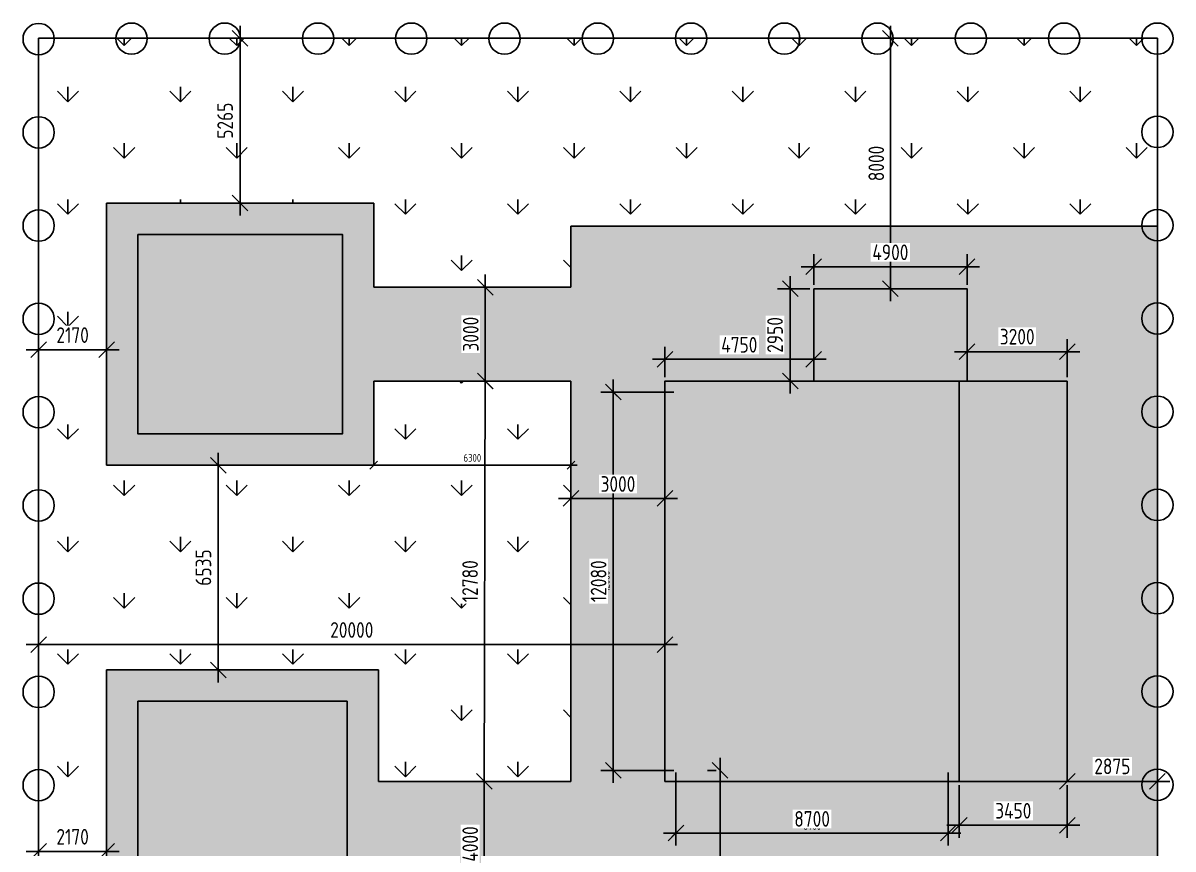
# Model space of a CAD drawing. Header units: millimetres. Extents: x 3384 to 79198, y 3671 to 43401.
# Drawn here: x 3384 to 40109, y 17025 to 43401 of the extents above; entities that cross this region are included whole.
import ezdxf

# ---------------------------------------------------------------- set-up
doc = ezdxf.new("R2010")
doc.units = ezdxf.units.MM
for name, color, linetype in [('Забор', 182, 'Continuous'), ('Перекрытия', 2, 'Continuous'), ('СПОЗУ', 7, 'Continuous')]:
    doc.layers.add(name, color=color, linetype=linetype)
doc.layers.add('СПДС_РАЗМЕРЫ', color=152, linetype='Continuous', lineweight=25)
doc.styles.add('ГОСТ 2.304', font='CS_Gost2304.shx')
doc.dimstyles.new('СПДС', dxfattribs={"dimscale": 100, "dimtxt": 2.5, "dimasz": 2.5, "dimexe": 2, "dimexo": 0.625, "dimgap": 1, "dimtad": 1, "dimdec": 0, "dimtxsty": 'ГОСТ 2.304', "dimblk": 'OBLIQUE', "dimblk1": 'OBLIQUE', "dimblk2": 'OBLIQUE', "dimcen": 2.5, "dimdle": 2, "dimadec": 0, "dimazin": 2, "dimtfac": 0.75, "dimtdec": 4, "dimtmove": 1, "dimatfit": 3, "dimfxl": 1, "dimtfill": 1, "dimtolj": 1, "dimarcsym": 1})

# ---------------------------------------------------------------- blocks, each defined once
blk = doc.blocks.new('_Oblique')
at = {"color": 0, "linetype": 'ByBlock', "lineweight": -2}
blk.add_line((-0.5, -0.5), (0.5, 0.5), dxfattribs=at)
blk = doc.blocks.new('*D29')
at = {"layer": 'Defpoints', "color": 0, "ltscale": 100}
for p in [(24234, 31615), (22234, 19535), (24234, 19535)]:
    blk.add_point(p, dxfattribs=at)
at = {"layer": 'СПДС_РАЗМЕРЫ', "color": 0, "lineweight": -2, "ltscale": 100}
for p, q in [((24172, 31615), (22034, 31615)), ((22234, 31815), (22234, 19335)), ((24172, 19535), (22034, 19535))]:
    blk.add_line(p, q, dxfattribs=at)
at = {"layer": 'СПДС_РАЗМЕРЫ', "color": 0, "lineweight": -2, "ltscale": 100, "xscale": 250, "yscale": 250, "zscale": 250}
for p, rotation in [((22234, 31615), 90), ((22234, 19535), 270)]:
    blk.add_blockref('_Oblique', p, dxfattribs=dict(at, rotation=rotation))
at = {"layer": 'СПДС_РАЗМЕРЫ', "color": 0, "lineweight": 25, "ltscale": 100, "insert": (21999, 25575), "char_height": 250, "attachment_point": 5, "rotation": 90, "style": 'ГОСТ 2.304', "bg_fill": 3, "box_fill_scale": 1.1, "bg_fill_color": 256, "bg_fill_true_color": 13158600, "bg_fill_transparency": 0}
blk.add_mtext('\\A1;12080', dxfattribs=at)
blk = doc.blocks.new('*D30')
at = {"layer": 'Defpoints', "color": 0, "ltscale": 100}
for p in [(24234, 19535), (32934, 19535), (24234, 17535)]:
    blk.add_point(p, dxfattribs=at)
at = {"layer": 'СПДС_РАЗМЕРЫ', "color": 0, "lineweight": -2, "ltscale": 100}
for p, q in [((24234, 19472), (24234, 17335)), ((32934, 19472), (32934, 17335)), ((33134, 17535), (24034, 17535))]:
    blk.add_line(p, q, dxfattribs=at)
at = {"layer": 'СПДС_РАЗМЕРЫ', "color": 0, "lineweight": -2, "ltscale": 100, "xscale": 250, "yscale": 250, "zscale": 250, "rotation": 180}
blk.add_blockref('_Oblique', (24234, 17535), dxfattribs=at)
at = {"layer": 'СПДС_РАЗМЕРЫ', "color": 0, "lineweight": -2, "ltscale": 100, "xscale": 250, "yscale": 250, "zscale": 250}
blk.add_blockref('_Oblique', (32934, 17535), dxfattribs=at)
at = {"layer": 'СПДС_РАЗМЕРЫ', "color": 0, "lineweight": 25, "ltscale": 100, "insert": (28584, 17760), "char_height": 250, "attachment_point": 5, "style": 'ГОСТ 2.304', "bg_fill": 3, "box_fill_scale": 1.1, "bg_fill_color": 256, "bg_fill_true_color": 13158600, "bg_fill_transparency": 0}
blk.add_mtext('\\A1;8700', dxfattribs=at)
blk = doc.blocks.new('*D31')
at = {"layer": 'Defpoints', "color": 0, "ltscale": 100}
for p in [(24234, 31615), (22234, 19535), (24234, 19535)]:
    blk.add_point(p, dxfattribs=at)
at = {"layer": 'СПДС_РАЗМЕРЫ', "color": 0, "lineweight": -2, "ltscale": 100}
for p, q in [((22234, 32015), (22234, 19135)), ((24109, 31615), (21834, 31615)), ((24109, 19535), (21834, 19535))]:
    blk.add_line(p, q, dxfattribs=at)
at = {"layer": 'СПДС_РАЗМЕРЫ', "color": 0, "lineweight": -2, "ltscale": 100, "xscale": 500, "yscale": 500, "zscale": 500}
for p, rotation in [((22234, 31615), 90), ((22234, 19535), 270)]:
    blk.add_blockref('_Oblique', p, dxfattribs=dict(at, rotation=rotation))
at = {"layer": 'СПДС_РАЗМЕРЫ', "color": 0, "lineweight": 25, "ltscale": 100, "insert": (21765, 25575), "char_height": 500, "attachment_point": 5, "rotation": 90, "style": 'ГОСТ 2.304', "bg_fill": 3, "box_fill_scale": 1.1, "bg_fill_color": 256, "bg_fill_true_color": 13158600, "bg_fill_transparency": 0}
blk.add_mtext('\\A1;12080', dxfattribs=at)
blk = doc.blocks.new('*D32')
at = {"layer": 'Defpoints', "color": 0, "ltscale": 100}
for p in [(24234, 19535), (32934, 19535), (24234, 17535)]:
    blk.add_point(p, dxfattribs=at)
at = {"layer": 'СПДС_РАЗМЕРЫ', "color": 0, "lineweight": -2, "ltscale": 100}
for p, q in [((24234, 19410), (24234, 17135)), ((32934, 19410), (32934, 17135)), ((33334, 17535), (23834, 17535))]:
    blk.add_line(p, q, dxfattribs=at)
at = {"layer": 'СПДС_РАЗМЕРЫ', "color": 0, "lineweight": -2, "ltscale": 100, "xscale": 500, "yscale": 500, "zscale": 500, "rotation": 180}
blk.add_blockref('_Oblique', (24234, 17535), dxfattribs=at)
at = {"layer": 'СПДС_РАЗМЕРЫ', "color": 0, "lineweight": -2, "ltscale": 100, "xscale": 500, "yscale": 500, "zscale": 500}
blk.add_blockref('_Oblique', (32934, 17535), dxfattribs=at)
at = {"layer": 'СПДС_РАЗМЕРЫ', "color": 0, "lineweight": 25, "ltscale": 100, "insert": (28584, 17985), "char_height": 500, "attachment_point": 5, "style": 'ГОСТ 2.304', "bg_fill": 3, "box_fill_scale": 1.1, "bg_fill_color": 256, "bg_fill_true_color": 13158600, "bg_fill_transparency": 0}
blk.add_mtext('\\A1;8700', dxfattribs=at)
blk = doc.blocks.new('*D34')
at = {"layer": 'Defpoints', "color": 0, "ltscale": 100}
for p in [(36734, 19185), (39609, 19185), (39609, 19185)]:
    blk.add_point(p, dxfattribs=at)
at = {"layer": 'СПДС_РАЗМЕРЫ', "color": 0, "lineweight": -2, "ltscale": 100}
for p, q in [((36734, 19310), (36734, 19585)), ((39609, 19310), (39609, 19585)), ((36334, 19185), (40009, 19185))]:
    blk.add_line(p, q, dxfattribs=at)
at = {"layer": 'СПДС_РАЗМЕРЫ', "color": 0, "lineweight": -2, "ltscale": 100, "xscale": 500, "yscale": 500, "zscale": 500, "rotation": 180}
blk.add_blockref('_Oblique', (36734, 19185), dxfattribs=at)
at = {"layer": 'СПДС_РАЗМЕРЫ', "color": 0, "lineweight": -2, "ltscale": 100, "xscale": 500, "yscale": 500, "zscale": 500}
blk.add_blockref('_Oblique', (39609, 19185), dxfattribs=at)
at = {"layer": 'СПДС_РАЗМЕРЫ', "color": 0, "ltscale": 100, "insert": (38172, 19664), "char_height": 500, "attachment_point": 5, "style": 'ГОСТ 2.304', "bg_fill": 3, "box_fill_scale": 1.1, "bg_fill_color": 256, "bg_fill_true_color": 13158600, "bg_fill_transparency": 0}
blk.add_mtext('\\A1;2875', dxfattribs=at)
blk = doc.blocks.new('*D35')
at = {"layer": 'Defpoints', "color": 0, "ltscale": 100}
for p in [(31084, 42915), (31084, 34915), (31084, 34915)]:
    blk.add_point(p, dxfattribs=at)
at = {"layer": 'СПДС_РАЗМЕРЫ', "color": 0, "lineweight": -2, "ltscale": 100}
for p, q in [((31084, 43315), (31084, 34515)), ((31209, 42915), (31484, 42915)), ((31209, 34915), (31484, 34915))]:
    blk.add_line(p, q, dxfattribs=at)
at = {"layer": 'СПДС_РАЗМЕРЫ', "color": 0, "lineweight": -2, "ltscale": 100, "xscale": 500, "yscale": 500, "zscale": 500}
for p, rotation in [((31084, 42915), 90), ((31084, 34915), 270)]:
    blk.add_blockref('_Oblique', p, dxfattribs=dict(at, rotation=rotation))
at = {"layer": 'СПДС_РАЗМЕРЫ', "color": 0, "ltscale": 100, "insert": (30634, 38915), "char_height": 500, "attachment_point": 5, "rotation": 90, "style": 'ГОСТ 2.304', "bg_fill": 3, "box_fill_scale": 1.1, "bg_fill_color": 256, "bg_fill_true_color": 13158600, "bg_fill_transparency": 0}
blk.add_mtext('\\A1;8000', dxfattribs=at)
blk = doc.blocks.new('*D36')
at = {"layer": 'Defpoints', "color": 0, "ltscale": 100}
for p in [(28634, 34915), (27884, 31965), (28584, 31965)]:
    blk.add_point(p, dxfattribs=at)
at = {"layer": 'СПДС_РАЗМЕРЫ', "color": 0, "lineweight": -2, "ltscale": 100}
for p, q in [((27884, 35315), (27884, 31565)), ((28509, 34915), (27484, 34915)), ((28459, 31965), (27484, 31965))]:
    blk.add_line(p, q, dxfattribs=at)
at = {"layer": 'СПДС_РАЗМЕРЫ', "color": 0, "lineweight": -2, "ltscale": 100, "xscale": 500, "yscale": 500, "zscale": 500}
for p, rotation in [((27884, 34915), 90), ((27884, 31965), 270)]:
    blk.add_blockref('_Oblique', p, dxfattribs=dict(at, rotation=rotation))
at = {"layer": 'СПДС_РАЗМЕРЫ', "color": 0, "ltscale": 100, "insert": (27400, 33440), "char_height": 500, "attachment_point": 5, "rotation": 90, "style": 'ГОСТ 2.304', "bg_fill": 3, "box_fill_scale": 1.1, "bg_fill_color": 256, "bg_fill_true_color": 13158600, "bg_fill_transparency": 0}
blk.add_mtext('\\A1;2950', dxfattribs=at)
blk = doc.blocks.new('*D37')
at = {"layer": 'Defpoints', "color": 0, "ltscale": 100}
for p in [(18144, 34965), (18144, 31965), (18144, 31965)]:
    blk.add_point(p, dxfattribs=at)
at = {"layer": 'СПДС_РАЗМЕРЫ', "color": 0, "lineweight": -2, "ltscale": 100}
for p, q in [((18144, 35365), (18144, 31565)), ((18019, 34965), (17744, 34965)), ((18019, 31965), (17744, 31965))]:
    blk.add_line(p, q, dxfattribs=at)
at = {"layer": 'СПДС_РАЗМЕРЫ', "color": 0, "lineweight": -2, "ltscale": 100, "xscale": 500, "yscale": 500, "zscale": 500}
for p, rotation in [((18144, 34965), 90), ((18144, 31965), 270)]:
    blk.add_blockref('_Oblique', p, dxfattribs=dict(at, rotation=rotation))
at = {"layer": 'СПДС_РАЗМЕРЫ', "color": 0, "ltscale": 100, "insert": (17683, 33465), "char_height": 500, "attachment_point": 5, "rotation": 90, "style": 'ГОСТ 2.304', "bg_fill": 3, "box_fill_scale": 1.1, "bg_fill_color": 256, "bg_fill_true_color": 13158600, "bg_fill_transparency": 0}
blk.add_mtext('\\A1;3000', dxfattribs=at)
blk = doc.blocks.new('*D38')
at = {"layer": 'Defpoints', "color": 0, "ltscale": 100}
for p in [(18144, 19185), (18116, 15185), (18144, 15185)]:
    blk.add_point(p, dxfattribs=at)
at = {"layer": 'СПДС_РАЗМЕРЫ', "color": 0, "lineweight": -2, "ltscale": 100}
for p, q in [((18116, 19585), (18116, 14785)), ((18019, 19185), (17716, 19185)), ((18019, 15185), (17716, 15185))]:
    blk.add_line(p, q, dxfattribs=at)
at = {"layer": 'СПДС_РАЗМЕРЫ', "color": 0, "lineweight": -2, "ltscale": 100, "xscale": 500, "yscale": 500, "zscale": 500}
for p, rotation in [((18116, 19185), 90), ((18116, 15185), 270)]:
    blk.add_blockref('_Oblique', p, dxfattribs=dict(at, rotation=rotation))
at = {"layer": 'СПДС_РАЗМЕРЫ', "color": 0, "ltscale": 100, "insert": (17666, 17185), "char_height": 500, "attachment_point": 5, "rotation": 90, "style": 'ГОСТ 2.304', "bg_fill": 3, "box_fill_scale": 1.1, "bg_fill_color": 256, "bg_fill_true_color": 13158600, "bg_fill_transparency": 0}
blk.add_mtext('\\A1;4000', dxfattribs=at)
blk = doc.blocks.new('*D39')
at = {"layer": 'Defpoints', "color": 0, "ltscale": 100}
for p in [(18144, 31965), (18116, 19185), (18116, 19185)]:
    blk.add_point(p, dxfattribs=at)
at = {"layer": 'СПДС_РАЗМЕРЫ', "color": 0, "lineweight": -2, "ltscale": 100}
for p, q in [((18145, 32365), (18115, 18785)), ((18269, 31964), (18544, 31964)), ((18241, 19184), (18516, 19184))]:
    blk.add_line(p, q, dxfattribs=at)
at = {"layer": 'СПДС_РАЗМЕРЫ', "color": 0, "lineweight": -2, "ltscale": 100, "xscale": 500, "yscale": 500, "zscale": 500}
for p, rotation in [((18144, 31965), 89.87560970326753), ((18116, 19185), 269.8756097032675)]:
    blk.add_blockref('_Oblique', p, dxfattribs=dict(at, rotation=rotation))
at = {"layer": 'СПДС_РАЗМЕРЫ', "color": 0, "ltscale": 100, "insert": (17661, 25576), "char_height": 500, "attachment_point": 5, "rotation": 89.8756, "style": 'ГОСТ 2.304', "bg_fill": 3, "box_fill_scale": 1.1, "bg_fill_color": 256, "bg_fill_true_color": 13158600, "bg_fill_transparency": 0}
blk.add_mtext('\\A1;12780', dxfattribs=at)
blk = doc.blocks.new('*D40')
at = {"layer": 'Defpoints', "color": 0, "ltscale": 100}
for p in [(3884, 23550), (3884, 23550), (23884, 23550)]:
    blk.add_point(p, dxfattribs=at)
at = {"layer": 'СПДС_РАЗМЕРЫ', "color": 0, "lineweight": -2, "ltscale": 100}
for p, q in [((3884, 23675), (3884, 23950)), ((23884, 23675), (23884, 23950)), ((24284, 23550), (3484, 23550))]:
    blk.add_line(p, q, dxfattribs=at)
at = {"layer": 'СПДС_РАЗМЕРЫ', "color": 0, "lineweight": -2, "ltscale": 100, "xscale": 500, "yscale": 500, "zscale": 500, "rotation": 180}
blk.add_blockref('_Oblique', (3884, 23550), dxfattribs=at)
at = {"layer": 'СПДС_РАЗМЕРЫ', "color": 0, "lineweight": -2, "ltscale": 100, "xscale": 500, "yscale": 500, "zscale": 500}
blk.add_blockref('_Oblique', (23884, 23550), dxfattribs=at)
at = {"layer": 'СПДС_РАЗМЕРЫ', "color": 0, "ltscale": 100, "insert": (13884, 24019), "char_height": 500, "attachment_point": 5, "style": 'ГОСТ 2.304', "bg_fill": 3, "box_fill_scale": 1.1, "bg_fill_color": 256, "bg_fill_true_color": 13158600, "bg_fill_transparency": 0}
blk.add_mtext('\\A1;20000', dxfattribs=at)
blk = doc.blocks.new('*D41')
at = {"layer": 'Defpoints', "color": 0, "ltscale": 100}
for p in [(20884, 28220), (20884, 28220), (23884, 28220)]:
    blk.add_point(p, dxfattribs=at)
at = {"layer": 'СПДС_РАЗМЕРЫ', "color": 0, "lineweight": -2, "ltscale": 100}
for p, q in [((24284, 28220), (20484, 28220)), ((20884, 28095), (20884, 27820)), ((23884, 28095), (23884, 27820))]:
    blk.add_line(p, q, dxfattribs=at)
at = {"layer": 'СПДС_РАЗМЕРЫ', "color": 0, "lineweight": -2, "ltscale": 100, "xscale": 500, "yscale": 500, "zscale": 500, "rotation": 180}
blk.add_blockref('_Oblique', (20884, 28220), dxfattribs=at)
at = {"layer": 'СПДС_РАЗМЕРЫ', "color": 0, "lineweight": -2, "ltscale": 100, "xscale": 500, "yscale": 500, "zscale": 500}
blk.add_blockref('_Oblique', (23884, 28220), dxfattribs=at)
at = {"layer": 'СПДС_РАЗМЕРЫ', "color": 0, "ltscale": 100, "insert": (22384, 28680), "char_height": 500, "attachment_point": 5, "style": 'ГОСТ 2.304', "bg_fill": 3, "box_fill_scale": 1.1, "bg_fill_color": 256, "bg_fill_true_color": 13158600, "bg_fill_transparency": 0}
blk.add_mtext('\\A1;3000', dxfattribs=at)
blk = doc.blocks.new('*D42')
at = {"layer": 'Defpoints', "color": 0, "ltscale": 100}
for p in [(25644, 19535), (25644, 4185), (25644, 4185)]:
    blk.add_point(p, dxfattribs=at)
at = {"layer": 'СПДС_РАЗМЕРЫ', "color": 0, "lineweight": -2, "ltscale": 100}
for p, q in [((25644, 19935), (25644, 3785)), ((25519, 19535), (25244, 19535)), ((25519, 4185), (25244, 4185))]:
    blk.add_line(p, q, dxfattribs=at)
at = {"layer": 'СПДС_РАЗМЕРЫ', "color": 0, "lineweight": -2, "ltscale": 100, "xscale": 500, "yscale": 500, "zscale": 500}
for p, rotation in [((25644, 19535), 90), ((25644, 4185), 270)]:
    blk.add_blockref('_Oblique', p, dxfattribs=dict(at, rotation=rotation))
at = {"layer": 'СПДС_РАЗМЕРЫ', "color": 0, "ltscale": 100, "insert": (25184, 11860), "char_height": 500, "attachment_point": 5, "rotation": 90, "style": 'ГОСТ 2.304', "bg_fill": 3, "box_fill_scale": 1.1, "bg_fill_color": 256, "bg_fill_true_color": 13158600, "bg_fill_transparency": 0}
blk.add_mtext('\\A1;15350', dxfattribs=at)
blk = doc.blocks.new('*D43')
at = {"layer": 'Defpoints', "color": 0, "ltscale": 100}
for p in [(33534, 35615), (28634, 34915), (33534, 34915)]:
    blk.add_point(p, dxfattribs=at)
at = {"layer": 'СПДС_РАЗМЕРЫ', "color": 0, "lineweight": -2, "ltscale": 100}
for p, q in [((28634, 35040), (28634, 36015)), ((33534, 35040), (33534, 36015)), ((28234, 35615), (33934, 35615))]:
    blk.add_line(p, q, dxfattribs=at)
at = {"layer": 'СПДС_РАЗМЕРЫ', "color": 0, "lineweight": -2, "ltscale": 100, "xscale": 500, "yscale": 500, "zscale": 500, "rotation": 180}
blk.add_blockref('_Oblique', (28634, 35615), dxfattribs=at)
at = {"layer": 'СПДС_РАЗМЕРЫ', "color": 0, "lineweight": -2, "ltscale": 100, "xscale": 500, "yscale": 500, "zscale": 500}
blk.add_blockref('_Oblique', (33534, 35615), dxfattribs=at)
at = {"layer": 'СПДС_РАЗМЕРЫ', "color": 0, "ltscale": 100, "insert": (31084, 36079), "char_height": 500, "attachment_point": 5, "style": 'ГОСТ 2.304', "bg_fill": 3, "box_fill_scale": 1.1, "bg_fill_color": 256, "bg_fill_true_color": 13158600, "bg_fill_transparency": 0}
blk.add_mtext('\\A1;4900', dxfattribs=at)
blk = doc.blocks.new('*D44')
at = {"layer": 'Defpoints', "color": 0, "ltscale": 100}
for p in [(33534, 32904), (33534, 31965), (36734, 31965)]:
    blk.add_point(p, dxfattribs=at)
at = {"layer": 'СПДС_РАЗМЕРЫ', "color": 0, "lineweight": -2, "ltscale": 100}
for p, q in [((33534, 32090), (33534, 33304)), ((36734, 32090), (36734, 33304)), ((37134, 32904), (33134, 32904))]:
    blk.add_line(p, q, dxfattribs=at)
at = {"layer": 'СПДС_РАЗМЕРЫ', "color": 0, "lineweight": -2, "ltscale": 100, "xscale": 500, "yscale": 500, "zscale": 500, "rotation": 180}
blk.add_blockref('_Oblique', (33534, 32904), dxfattribs=at)
at = {"layer": 'СПДС_РАЗМЕРЫ', "color": 0, "lineweight": -2, "ltscale": 100, "xscale": 500, "yscale": 500, "zscale": 500}
blk.add_blockref('_Oblique', (36734, 32904), dxfattribs=at)
at = {"layer": 'СПДС_РАЗМЕРЫ', "color": 0, "ltscale": 100, "insert": (35134, 33384), "char_height": 500, "attachment_point": 5, "style": 'ГОСТ 2.304', "bg_fill": 3, "box_fill_scale": 1.1, "bg_fill_color": 256, "bg_fill_true_color": 13158600, "bg_fill_transparency": 0}
blk.add_mtext('\\A1;3200', dxfattribs=at)
blk = doc.blocks.new('*D45')
at = {"layer": 'Defpoints', "color": 0, "ltscale": 100}
for p in [(23884, 32665), (23884, 31965), (28634, 31965)]:
    blk.add_point(p, dxfattribs=at)
at = {"layer": 'СПДС_РАЗМЕРЫ', "color": 0, "lineweight": -2, "ltscale": 100}
for p, q in [((23884, 32090), (23884, 33065)), ((28634, 32090), (28634, 33065)), ((29034, 32665), (23484, 32665))]:
    blk.add_line(p, q, dxfattribs=at)
at = {"layer": 'СПДС_РАЗМЕРЫ', "color": 0, "lineweight": -2, "ltscale": 100, "xscale": 500, "yscale": 500, "zscale": 500, "rotation": 180}
blk.add_blockref('_Oblique', (23884, 32665), dxfattribs=at)
at = {"layer": 'СПДС_РАЗМЕРЫ', "color": 0, "lineweight": -2, "ltscale": 100, "xscale": 500, "yscale": 500, "zscale": 500}
blk.add_blockref('_Oblique', (28634, 32665), dxfattribs=at)
at = {"layer": 'СПДС_РАЗМЕРЫ', "color": 0, "ltscale": 100, "insert": (26259, 33125), "char_height": 500, "attachment_point": 5, "style": 'ГОСТ 2.304', "bg_fill": 3, "box_fill_scale": 1.1, "bg_fill_color": 256, "bg_fill_true_color": 13158600, "bg_fill_transparency": 0}
blk.add_mtext('\\A1;4750', dxfattribs=at)
blk = doc.blocks.new('*D46')
at = {"layer": 'Defpoints', "color": 0, "ltscale": 100}
for p in [(33284, 19185), (36734, 19185), (33284, 17785)]:
    blk.add_point(p, dxfattribs=at)
at = {"layer": 'СПДС_РАЗМЕРЫ', "color": 0, "lineweight": -2, "ltscale": 100}
for p, q in [((33284, 19060), (33284, 17385)), ((36734, 19060), (36734, 17385)), ((37134, 17785), (32884, 17785))]:
    blk.add_line(p, q, dxfattribs=at)
at = {"layer": 'СПДС_РАЗМЕРЫ', "color": 0, "lineweight": -2, "ltscale": 100, "xscale": 500, "yscale": 500, "zscale": 500, "rotation": 180}
blk.add_blockref('_Oblique', (33284, 17785), dxfattribs=at)
at = {"layer": 'СПДС_РАЗМЕРЫ', "color": 0, "lineweight": -2, "ltscale": 100, "xscale": 500, "yscale": 500, "zscale": 500}
blk.add_blockref('_Oblique', (36734, 17785), dxfattribs=at)
at = {"layer": 'СПДС_РАЗМЕРЫ', "color": 0, "ltscale": 100, "insert": (35009, 18245), "char_height": 500, "attachment_point": 5, "style": 'ГОСТ 2.304', "bg_fill": 3, "box_fill_scale": 1.1, "bg_fill_color": 256, "bg_fill_true_color": 13158600, "bg_fill_transparency": 0}
blk.add_mtext('\\A1;3450', dxfattribs=at)
blk = doc.blocks.new('*D48')
at = {"layer": 'Defpoints', "color": 0, "ltscale": 100}
for p in [(9621, 29280), (9621, 22745), (9621, 22745)]:
    blk.add_point(p, dxfattribs=at)
at = {"layer": 'СПДС_РАЗМЕРЫ', "color": 0, "lineweight": -2, "ltscale": 100}
for p, q in [((9621, 29680), (9621, 22345)), ((9746, 29280), (10021, 29280)), ((9746, 22745), (10021, 22745))]:
    blk.add_line(p, q, dxfattribs=at)
at = {"layer": 'СПДС_РАЗМЕРЫ', "color": 0, "lineweight": -2, "ltscale": 100, "xscale": 500, "yscale": 500, "zscale": 500}
for p, rotation in [((9621, 29280), 90), ((9621, 22745), 270)]:
    blk.add_blockref('_Oblique', p, dxfattribs=dict(at, rotation=rotation))
at = {"layer": 'СПДС_РАЗМЕРЫ', "color": 0, "ltscale": 100, "insert": (9146, 26012), "char_height": 500, "attachment_point": 5, "rotation": 90, "style": 'ГОСТ 2.304', "bg_fill": 3, "box_fill_scale": 1.1, "bg_fill_color": 256, "bg_fill_true_color": 13158600, "bg_fill_transparency": 0}
blk.add_mtext('\\A1;6535', dxfattribs=at)
blk = doc.blocks.new('*D51')
at = {"layer": 'Defpoints', "color": 0, "ltscale": 100}
for p in [(3884, 32965), (3884, 32965), (6054, 32965)]:
    blk.add_point(p, dxfattribs=at)
at = {"layer": 'СПДС_РАЗМЕРЫ', "color": 0, "lineweight": -2, "ltscale": 100}
for p, q in [((3884, 33090), (3884, 33365)), ((6054, 33090), (6054, 33365)), ((6454, 32965), (3484, 32965))]:
    blk.add_line(p, q, dxfattribs=at)
at = {"layer": 'СПДС_РАЗМЕРЫ', "color": 0, "lineweight": -2, "ltscale": 100, "xscale": 500, "yscale": 500, "zscale": 500, "rotation": 180}
blk.add_blockref('_Oblique', (3884, 32965), dxfattribs=at)
at = {"layer": 'СПДС_РАЗМЕРЫ', "color": 0, "lineweight": -2, "ltscale": 100, "xscale": 500, "yscale": 500, "zscale": 500}
blk.add_blockref('_Oblique', (6054, 32965), dxfattribs=at)
at = {"layer": 'СПДС_РАЗМЕРЫ', "color": 0, "ltscale": 100, "insert": (4969, 33434), "char_height": 500, "attachment_point": 5, "style": 'ГОСТ 2.304', "bg_fill": 3, "box_fill_scale": 1.1, "bg_fill_color": 256, "bg_fill_true_color": 13158600, "bg_fill_transparency": 0}
blk.add_mtext('\\A1;2170', dxfattribs=at)
blk = doc.blocks.new('*D54')
at = {"layer": 'Defpoints', "color": 0, "ltscale": 100}
for p in [(3884, 16945), (3884, 16945), (6054, 16945)]:
    blk.add_point(p, dxfattribs=at)
at = {"layer": 'СПДС_РАЗМЕРЫ', "color": 0, "lineweight": -2, "ltscale": 100}
for p, q in [((6454, 16945), (3484, 16945)), ((3884, 16820), (3884, 16545)), ((6054, 16820), (6054, 16545))]:
    blk.add_line(p, q, dxfattribs=at)
at = {"layer": 'СПДС_РАЗМЕРЫ', "color": 0, "lineweight": -2, "ltscale": 100, "xscale": 500, "yscale": 500, "zscale": 500, "rotation": 180}
blk.add_blockref('_Oblique', (3884, 16945), dxfattribs=at)
at = {"layer": 'СПДС_РАЗМЕРЫ', "color": 0, "lineweight": -2, "ltscale": 100, "xscale": 500, "yscale": 500, "zscale": 500}
blk.add_blockref('_Oblique', (6054, 16945), dxfattribs=at)
at = {"layer": 'СПДС_РАЗМЕРЫ', "color": 0, "ltscale": 100, "insert": (4969, 17414), "char_height": 500, "attachment_point": 5, "style": 'ГОСТ 2.304', "bg_fill": 3, "box_fill_scale": 1.1, "bg_fill_color": 256, "bg_fill_true_color": 13158600, "bg_fill_transparency": 0}
blk.add_mtext('\\A1;2170', dxfattribs=at)
blk = doc.blocks.new('*D76')
at = {"layer": 'Defpoints', "color": 0, "ltscale": 100}
for p in [(9874, 42915), (10319, 42915), (10319, 37650)]:
    blk.add_point(p, dxfattribs=at)
at = {"layer": 'СПДС_РАЗМЕРЫ', "color": 0, "lineweight": -2, "ltscale": 100}
for p, q in [((10319, 37250), (10319, 43315)), ((9999, 42915), (10719, 42915)), ((10194, 37650), (9919, 37650))]:
    blk.add_line(p, q, dxfattribs=at)
at = {"layer": 'СПДС_РАЗМЕРЫ', "color": 0, "lineweight": -2, "ltscale": 100, "xscale": 500, "yscale": 500, "zscale": 500}
for p, rotation in [((10319, 42915), 90), ((10319, 37650), 270)]:
    blk.add_blockref('_Oblique', p, dxfattribs=dict(at, rotation=rotation))
at = {"layer": 'СПДС_РАЗМЕРЫ', "color": 0, "ltscale": 100, "insert": (9839, 40282), "char_height": 500, "attachment_point": 5, "rotation": 90, "style": 'ГОСТ 2.304', "bg_fill": 3, "box_fill_scale": 1.1, "bg_fill_color": 256, "bg_fill_true_color": 13158600, "bg_fill_transparency": 0}
blk.add_mtext('\\A1;5265', dxfattribs=at)
blk = doc.blocks.new('*D139')
at = {"layer": 'Defpoints', "color": 0, "ltscale": 100}
for p in [(14584, 29280), (20884, 29280), (20884, 29280)]:
    blk.add_point(p, dxfattribs=at)
at = {"layer": 'СПДС_РАЗМЕРЫ', "color": 0, "lineweight": -2, "ltscale": 100}
for p, q in [((14584, 29342), (14584, 29480)), ((20884, 29342), (20884, 29480)), ((14384, 29280), (21084, 29280))]:
    blk.add_line(p, q, dxfattribs=at)
at = {"layer": 'СПДС_РАЗМЕРЫ', "color": 0, "lineweight": -2, "ltscale": 100, "xscale": 250, "yscale": 250, "zscale": 250, "rotation": 180}
blk.add_blockref('_Oblique', (14584, 29280), dxfattribs=at)
at = {"layer": 'СПДС_РАЗМЕРЫ', "color": 0, "lineweight": -2, "ltscale": 100, "xscale": 250, "yscale": 250, "zscale": 250}
blk.add_blockref('_Oblique', (20884, 29280), dxfattribs=at)
at = {"layer": 'СПДС_РАЗМЕРЫ', "color": 0, "ltscale": 100, "insert": (17734, 29517), "char_height": 250, "attachment_point": 5, "style": 'ГОСТ 2.304', "bg_fill": 3, "box_fill_scale": 1.1, "bg_fill_color": 256, "bg_fill_true_color": 13158600, "bg_fill_transparency": 0}
blk.add_mtext('\\A1;6300', dxfattribs=at)

msp = doc.modelspace()

# ---------------------------------------------------------------- hatches: boundary and pattern name
at = {"layer": 'СПОЗУ', "ltscale": 100}
h = msp.add_hatch(color=132, dxfattribs=at)
h.dxf.hatch_style = 1
h.paths.add_polyline_path([(7054.2, 36649.5), (13584.2, 36649.5), (13584.2, 30279.5), (7054.2, 30279.5)])
h = msp.add_hatch(color=30, dxfattribs=at)
h.dxf.hatch_style = 1
h.paths.add_polyline_path([(13734.2, 12144.5), (7054.2, 12144.5), (7054.2, 21744.5), (13734.2, 21744.5)])

# ---------------------------------------------------------------- linework, layer by layer
at = {"layer": 'Забор', "ltscale": 100}
msp.add_line((31284.2, 42914.5), (39609.2, 42914.5), dxfattribs=at)
for centre in [(3884.2, 42887.7), (6849, 42901.1), (9827.2, 42901.1), (12805.4, 42901.1), (15783.6, 42901.1), (18761.8, 42901.1), (21740, 42901.1), (24718.2, 42901.1), (27696.4, 42901.1), (30674.6, 42901.1), (33652.8, 42901.1), (36631, 42901.1), (39609.2, 42901.1), (3884.2, 39909.5), (39609.2, 39922.9), (3884.2, 36931.3), (39609.2, 36944.7), (3884.2, 33953.1), (39609.2, 33966.5), (3884.2, 30974.9), (39609.2, 30988.3), (3884.2, 27996.7), (39609.2, 28010.1), (3884.2, 25018.5), (39609.2, 25031.9), (3884.2, 22040.3), (39609.2, 22053.7), (3884.2, 19062.1), (39609.2, 19075.5)]:
    msp.add_circle(centre, 500, dxfattribs=at)
at = {"layer": 'СПОЗУ', "ltscale": 100}
for p, q in [((14584.2, 37649.5), (6054.2, 37649.5)), ((6054.2, 37649.5), (6054.2, 36649.5)), ((14584.2, 34964.5), (14584.2, 37649.5)), ((20884.2, 36914.5), (39609.2, 36914.5)), ((20884.2, 36914.5), (20884.2, 34964.5)), ((6054.2, 36649.5), (6054.2, 29279.5)), ((20884.2, 34964.5), (14584.2, 34964.5)), ((20884.2, 31964.5), (14584.2, 31964.5)), ((14584.2, 29279.5), (14584.2, 31964.5)), ((20884.2, 31964.5), (20884.2, 19184.5)), ((6054.2, 29279.5), (14584.2, 29279.5)), ((14734.2, 22744.5), (6054.2, 22744.5)), ((6054.2, 22744.5), (6054.2, 11144.5)), ((14734.2, 19184.5), (14734.2, 22744.5)), ((20884.2, 19184.5), (14734.2, 19184.5))]:
    msp.add_line(p, q, dxfattribs=at)
for points in [[(7054.2, 36649.5), (13584.2, 36649.5), (13584.2, 30279.5), (7054.2, 30279.5)], [(28634.2, 34914.5), (33534.2, 34914.5), (33534.2, 31964.5), (28634.2, 31964.5)], [(7054.2, 21744.5), (13734.2, 21744.5), (13734.2, 12144.5), (7054.2, 12144.5)]]:
    msp.add_lwpolyline(points, close=True, dxfattribs=at)

# ---------------------------------------------------------------- dimensions: what is measured, and where the dimension line sits
at = {"layer": 'СПДС_РАЗМЕРЫ', "lineweight": 25, "ltscale": 100}
dim = msp.add_linear_dim(base=(22234.2, 19534.5), p1=(24234.2, 31614.5), p2=(24234.2, 19534.5), angle=270, dimstyle='СПДС', override={"dimscale": 100}, dxfattribs=at)
dim.commit()
dim.dimension.update_dxf_attribs({"geometry": '*D29', "text_midpoint": (21999.5, 25574.5)})

# ---------------------------------------------------------------- next in the draw order: dimensions: what is measured, and where the dimension line sits
dim = msp.add_linear_dim(base=(24234.2, 17534.5), p1=(32934.2, 19534.5), p2=(24234.2, 19534.5), dimstyle='СПДС', override={"dimscale": 100}, dxfattribs=at)
dim.commit()
dim.dimension.update_dxf_attribs({"geometry": '*D30', "text_midpoint": (28584.2, 17759.5)})

# ---------------------------------------------------------------- next in the draw order: hatches: boundary and pattern name
at = {"layer": 'Перекрытия', "ltscale": 100}
h = msp.add_hatch(dxfattribs=at)
h.set_pattern_fill('GRASS', color=92, scale=100)
h.set_pattern_definition([(90, (-2365.8, -5815.5), (-1796.05, 1796.05), [476.25, -3115.85]), (45, (-2365.8, -5815.5), (-1796.05, 1796.05), [476.25, -2063.75]), (135, (-2365.8, -5815.5), (-1796.05, -1796.05), [476.25, -2063.75])])
edge = h.paths.add_edge_path()
edge.add_line((20884.2, 4184.5), (20884.2, 15184.5))
edge.add_line((20884.2, 4184.5), (3884.2, 4184.5))
edge.add_line((3884.2, 4184.5), (3884.2, 42914.5))
edge.add_line((3884.2, 42914.5), (39609.2, 42914.5))
edge.add_line((39609.2, 42914.5), (39609.2, 36914.5))
edge.add_line((20884.2, 36914.5), (39609.2, 36914.5))
edge.add_line((20884.2, 36914.5), (20884.2, 34964.5))
edge.add_line((20884.2, 34964.5), (14584.2, 34964.5))
edge.add_line((14584.2, 34964.5), (14584.2, 37649.5))
edge.add_line((14584.2, 37649.5), (6054.2, 37649.5))
edge.add_line((6054.2, 37649.5), (6054.2, 29279.5))
edge.add_line((6054.2, 29279.5), (14584.2, 29279.5))
edge.add_line((14584.2, 29279.5), (14584.2, 31964.5))
edge.add_line((20884.2, 31964.5), (14584.2, 31964.5))
edge.add_line((20884.2, 31964.5), (20884.2, 19184.5))
edge.add_line((20884.2, 19184.5), (14734.2, 19184.5))
edge.add_line((14734.2, 19184.5), (14734.2, 22744.5))
edge.add_line((14734.2, 22744.5), (6054.2, 22744.5))
edge.add_line((6054.2, 22744.5), (6054.2, 11144.5))
edge.add_line((6054.2, 11144.5), (14734.2, 11144.5))
edge.add_line((14734.2, 11144.5), (14734.2, 15184.5))
edge.add_line((20884.2, 15184.5), (14734.2, 15184.5))
h = msp.add_hatch(color=252, dxfattribs=at)
h.dxf.hatch_style = 1
h.paths.add_polyline_path([(20884.2, 31964.5), (14584.2, 31964.5), (14584.2, 29279.5), (6054.2, 29279.5), (6054.2, 37649.5), (14584.2, 37649.5), (14584.2, 34964.5), (20884.2, 34964.5), (20884.2, 36914.5), (39609.2, 36914.5), (39609.2, 4184.5), (32809.2, 4184.5), (27809.2, 4184.5), (20884.2, 4184.5), (20884.2, 15184.5), (14734.2, 15184.5), (14734.2, 11144.5), (6054.2, 11144.5), (6054.2, 22744.5), (14734.2, 22744.5), (14734.2, 19184.5), (20884.2, 19184.5)])
h.paths.add_polyline_path([(36734.2, 31964.5), (36734.2, 19184.5), (33284.2, 19184.5), (23884.2, 19184.5), (23884.2, 31964.5), (28634.2, 31964.5), (28634.2, 34914.5), (33534.2, 34914.5), (33534.2, 31964.5)], flags=16)
h.paths.add_polyline_path([(13734.2, 12144.5), (7054.2, 12144.5), (7054.2, 21744.5), (13734.2, 21744.5)], flags=16)
h.paths.add_polyline_path([(7054.2, 36649.5), (13584.2, 36649.5), (13584.2, 30279.5), (7054.2, 30279.5)], flags=16)
at = {"layer": 'Перекрытия', "ltscale": 400}
h = msp.add_hatch(dxfattribs=at)
h.set_pattern_fill('Камень сортированный', scale=400, pattern_type=2)
h.set_pattern_definition([(0, (434, -5615.5), (4000, 4000), [200, -200, 400, -3200, 0, 0]), (0, (-1166, -5415.5), (4000, 4000), [1000, -3000, 0, 0, 0, 0]), (0, (-1366, -5215.5), (4000, 4000), [1000, -3000, 0, 0, 0, 0]), (0, (434, -4215.5), (4000, 4000), [200, -3800, 0, 0, 0, 0]), (0, (-1566, -3815.5), (4000, 4000), [600, -3400, 0, 0, 0, 0]), (0, (-1566, -3615.5), (4000, 4000), [600, -3400, 0, 0, 0, 0]), (0, (834, -3415.5), (4000, 4000), [1200, -2800, 0, 0, 0, 0]), (0, (634, -3215.5), (4000, 4000), [1200, -2800, 0, 0, 0, 0]), (0, (-366, -2815.5), (4000, 4000), [400, -3600, 0, 0, 0, 0]), (0, (-166, -2615.5), (4000, 4000), [200, -3800, 0, 0, 0, 0]), (0, (-1966, -2215.5), (4000, 4000), [200, -200, 200, -3400, 0, 0]), (90, (-1966, -3015.5), (-4000, 4000), [600, -3400, 0, 0, 0, 0]), (90, (-1766, -4415.5), (-4000, 4000), [200, -400, 200, -400, 800, -2000]), (90, (-1366, -2015.5), (-4000, 4000), [200, -3800, 0, 0, 0, 0]), (90, (-766, -3815.5), (-4000, 4000), [200, -3800, 0, 0, 0, 0]), (90, (-566, -2815.5), (-4000, 4000), [200, -3800, 0, 0, 0, 0]), (90, (-166, -5015.5), (-4000, 4000), [400, -3600, 0, 0, 0, 0]), (90, (34, -5215.5), (-4000, 4000), [600, -3400, 0, 0, 0, 0]), (90, (234, -2815.5), (-4000, 4000), [400, -200, 400, -3000, 0, 0]), (90, (434, -4015.5), (-4000, 4000), [800, -3200, 0, 0, 0, 0]), (90, (634, -4015.5), (-4000, 4000), [400, -3600, 0, 0, 0, 0]), (90, (1034, -5415.5), (-4000, 4000), [800, -3200, 0, 0, 0, 0]), (90, (1234, -5415.5), (-4000, 4000), [600, -3400, 0, 0, 0, 0]), (45, (-365.8, -5215.5), (0, 4000), [282.84, -5374.01, 0, 0, 0, 0]), (45, (234.2, -4215.5), (0, 4000), [282.84, -5374.01, 0, 0, 0, 0]), (45, (634.2, -3615.5), (0, 4000), [282.84, -5374.01, 0, 0, 0, 0]), (45, (-2165.8, -3215.5), (0, 4000), [282.84, -5374.01, 0, 0, 0, 0]), (45, (-1765.8, -2415.5), (0, 4000), [282.84, -5374.01, 0, 0, 0, 0]), (45, (34.2, -4615.5), (0, 4000), [565.68, -5091.17, 0, 0, 0, 0]), (45, (434.2, -2015.5), (0, 4000), [565.68, -5091.17, 0, 0, 0, 0]), (135, (234.2, -5815.5), (-4000, 4e-13), [565.68, -5091.17, 0, 0, 0, 0]), (135, (434.2, -5615.5), (-4000, 4e-13), [565.68, -5091.17, 0, 0, 0, 0]), (135, (1034.2, -4615.5), (-4000, 4e-13), [565.68, -5091.17, 0, 0, 0, 0]), (135, (434.2, -3215.5), (-4000, 4e-13), [565.68, -5091.17, 0, 0, 0, 0]), (135, (634.2, -3215.5), (-4000, 4e-13), [565.68, -5091.17, 0, 0, 0, 0]), (135, (-165.8, -4415.5), (-4000, 4e-13), [848.53, -4808.33, 0, 0, 0, 0]), (135, (1234.2, -4615.5), (-4000, 4e-13), [848.53, -4808.33, 0, 0, 0, 0]), (135, (-165.8, -4615.5), (-4000, 4e-13), [1131.37, -4525.48, 0, 0, 0, 0]), (135, (-1965.8, -2215.5), (-4000, 4e-13), [1131.37, -4525.48, 0, 0, 0, 0]), (135, (-1965.8, -2415.5), (-4000, 4e-13), [1131.37, -4525.48, 0, 0, 0, 0]), (135, (-1765.8, -4615.5), (-4000, 4e-13), [282.84, -5374.01, 0, 0, 0, 0]), (135, (-1765.8, -3615.5), (-4000, 4e-13), [282.84, -5374.01, 0, 0, 0, 0]), (26.565, (634.2, -5615.5), (4000, 2e-06), [447.21, -8497.06, 0, 0, 0, 0]), (26.565, (-165.8, -4415.5), (4000, 2e-06), [447.21, -8497.06, 0, 0, 0, 0]), (26.565, (1234.2, -4815.5), (4000, 2e-06), [894.43, -8049.845, 0, 0, 0, 0]), (26.565, (1234.2, -4615.5), (4000, 2e-06), [894.43, -8049.845, 0, 0, 0, 0]), (63.435, (34.2, -2615.5), (2e-07, 4000), [447.2, -4472, 894.4, -3130.67, 0, 0]), (63.435, (-1965.8, -4215.5), (2e-07, 4000), [447.21, -8497.06, 0, 0, 0, 0]), (63.435, (-1365.8, -5815.5), (2e-07, 4000), [447.21, -8497.06, 0, 0, 0, 0]), (63.435, (-1765.8, -4215.5), (2e-07, 4000), [447.21, -8497.06, 0, 0, 0, 0]), (63.435, (234.2, -2415.5), (2e-07, 4000), [447.21, -8497.06, 0, 0, 0, 0]), (63.435, (34.2, -2615.5), (2e-07, 4000), [447.21, -8497.06, 0, 0, 0, 0]), (63.435, (-765.8, -3615.5), (2e-07, 4000), [894.43, -8049.845, 0, 0, 0, 0]), (63.435, (-965.8, -3615.5), (2e-07, 4000), [894.43, -8049.845, 0, 0, 0, 0]), (116.565, (-1565.8, -3615.5), (-2e-06, 4000), [447.21, -8497.06, 0, 0, 0, 0]), (116.565, (-1365.8, -5415.5), (-2e-06, 4000), [894.43, -8049.845, 0, 0, 0, 0]), (116.565, (-1365.8, -5215.5), (-2e-06, 4000), [894.43, -8049.845, 0, 0, 0, 0]), (153.435, (-565.8, -2615.5), (-4000, 2e-06), [894.43, -8049.845, 0, 0, 0, 0]), (153.435, (-165.8, -2615.5), (-4000, 2e-06), [1341.64, -7602.63, 0, 0, 0, 0])])
edge = h.paths.add_edge_path()
edge.add_line((20884.2, 34964.5), (14584.2, 34964.5))
edge.add_line((20884.2, 36914.5), (20884.2, 34964.5))
edge.add_line((20884.2, 36914.5), (39609.2, 36914.5))
edge.add_line((39609.2, 36914.5), (39609.2, 4184.5))
edge.add_line((39609.2, 4184.5), (20884.2, 4184.5))
edge.add_line((20884.2, 4184.5), (20884.2, 15184.5))
edge.add_line((20884.2, 15184.5), (14734.2, 15184.5))
edge.add_line((14734.2, 11144.5), (14734.2, 15184.5))
edge.add_line((6054.2, 11144.5), (14734.2, 11144.5))
edge.add_line((6054.2, 22744.5), (6054.2, 11144.5))
edge.add_line((14734.2, 22744.5), (6054.2, 22744.5))
edge.add_line((14734.2, 19184.5), (14734.2, 22744.5))
edge.add_line((20884.2, 19184.5), (14734.2, 19184.5))
edge.add_line((20884.2, 31964.5), (20884.2, 19184.5))
edge.add_line((20884.2, 31964.5), (14584.2, 31964.5))
edge.add_line((14584.2, 29279.5), (14584.2, 31964.5))
edge.add_line((6054.2, 29279.5), (14584.2, 29279.5))
edge.add_line((6054.2, 37649.5), (6054.2, 29279.5))
edge.add_line((14584.2, 37649.5), (6054.2, 37649.5))
edge.add_line((14584.2, 34964.5), (14584.2, 37649.5))
edge = h.paths.add_edge_path(flags=16)
edge.add_line((28634.2, 34914.5), (33534.2, 34914.5))
edge.add_line((33534.2, 34914.5), (33534.2, 31964.5))
edge.add_line((36734.2, 31964.5), (33534.2, 31964.5))
edge.add_line((36734.2, 19184.5), (36734.2, 31964.5))
edge.add_line((33284.2, 19184.5), (36734.2, 19184.5))
edge.add_line((23884.2, 19184.5), (33284.2, 19184.5))
edge.add_line((23884.2, 31964.5), (23884.2, 19184.5))
edge.add_line((28634.2, 31964.5), (23884.2, 31964.5))
edge.add_line((28634.2, 31964.5), (28634.2, 34914.5))
h.paths.add_polyline_path([(7054.2, 12144.5), (7054.2, 21744.5), (13734.2, 21744.5), (13734.2, 12144.5)], flags=16)
h.paths.add_polyline_path([(13584.2, 36649.5), (13584.2, 30279.5), (7054.2, 30279.5), (7054.2, 36649.5)], flags=16)
at = {"layer": 'СПОЗУ', "ltscale": 100}
h = msp.add_hatch(color=1, dxfattribs=at)
h.dxf.hatch_style = 1
h.paths.add_polyline_path([(33284.2, 31964.5), (28634.2, 31964.5), (23884.2, 31964.5), (23884.2, 19184.5), (33284.2, 19184.5)])
h.paths.add_polyline_path([(33534.2, 31964.5), (33284.2, 31964.5), (33284.2, 19184.5), (36734.2, 19184.5), (36734.2, 31964.5)])
h.paths.add_polyline_path([(28634.2, 31964.5), (28634.2, 34914.5), (33534.2, 34914.5), (33534.2, 31964.5), (33284.2, 31964.5)])

# ---------------------------------------------------------------- next in the draw order: linework, layer by layer
at = {"layer": 'Забор', "ltscale": 100}
msp.add_lwpolyline([(3884.2, 4184.5), (39609.2, 4184.5), (39609.2, 42914.5), (3884.2, 42914.5)], close=True, dxfattribs=at)
at = {"layer": 'СПОЗУ', "ltscale": 100}
for points in [[(23884.2, 19184.5), (33284.2, 19184.5), (33284.2, 31964.5), (23884.2, 31964.5)], [(36734.2, 31964.5), (33284.2, 31964.5), (33284.2, 19184.5), (36734.2, 19184.5)]]:
    msp.add_lwpolyline(points, close=True, dxfattribs=at)

# ---------------------------------------------------------------- next in the draw order: dimensions: what is measured, and where the dimension line sits
at = {"layer": 'СПДС_РАЗМЕРЫ', "ltscale": 100}
for base, p1, p2, angle, picture, middle in [((10319.2, 42914.5), (10319.2, 37649.5), (9873.8, 42914.5), 90, '*D76', (9839.4, 40282)), ((31084.2, 34914.5), (31084.2, 42914.5), (31084.2, 34914.5), 270, '*D35', (30634.2, 38914.5)), ((18143.8, 31964.5), (18143.8, 34964.5), (18143.8, 31964.5), 90, '*D37', (17683.4, 33464.5)), ((27884.2, 31964.5), (28634.2, 34914.5), (28584.2, 31964.5), 90, '*D36', (27400.3, 33439.5)), ((33534.2, 32904.3), (36734.2, 31964.5), (33534.2, 31964.5), 180, '*D44', (35134.2, 33384)), ((18116, 15184.5), (18143.8, 19184.5), (18143.8, 15184.5), 270, '*D38', (17666, 17184.5)), ((3884.2, 16944.5), (6054.2, 16944.5), (3884.2, 16944.5), 180, '*D54', (4969.2, 17413.9))]:
    dim = msp.add_linear_dim(base=base, p1=p1, p2=p2, angle=angle, dimstyle='СПДС', override={"dimscale": 200}, dxfattribs=at)
    dim.commit()
    dim.dimension.update_dxf_attribs({"geometry": picture, "text_midpoint": middle})
for base, p1, p2, picture, middle in [((3884.2, 32964.5), (6054.2, 32964.5), (3884.2, 32964.5), '*D51', (4969.2, 33433.9)), ((39609.2, 19184.5), (36734.2, 19184.5), (39609.2, 19184.5), '*D34', (38171.7, 19664.3))]:
    dim = msp.add_linear_dim(base=base, p1=p1, p2=p2, dimstyle='СПДС', override={"dimscale": 200}, dxfattribs=at)
    dim.commit()
    dim.dimension.update_dxf_attribs({"geometry": picture, "text_midpoint": middle})
at = {"layer": 'СПДС_РАЗМЕРЫ', "lineweight": 25, "ltscale": 100}
dim = msp.add_linear_dim(base=(22234.2, 19534.5), p1=(24234.2, 31614.5), p2=(24234.2, 19534.5), angle=270, dimstyle='СПДС', override={"dimscale": 200}, dxfattribs=at)
dim.commit()
dim.dimension.update_dxf_attribs({"geometry": '*D31', "text_midpoint": (21764.8, 25574.5)})

# ---------------------------------------------------------------- next in the draw order: dimensions: what is measured, and where the dimension line sits
at = {"layer": 'СПДС_РАЗМЕРЫ', "ltscale": 100}
for base, p1, p2, picture, middle in [((33534.2, 35614.5), (28634.2, 34914.5), (33534.2, 34914.5), '*D43', (31084.2, 36079)), ((23884.2, 32664.5), (28634.2, 31964.5), (23884.2, 31964.5), '*D45', (26259.2, 33124.9))]:
    dim = msp.add_linear_dim(base=base, p1=p1, p2=p2, dimstyle='СПДС', override={"dimscale": 200}, dxfattribs=at)
    dim.commit()
    dim.dimension.update_dxf_attribs({"geometry": picture, "text_midpoint": middle})
for base, p1, p2, angle, picture, middle in [((18116, 19184.5), (18143.8, 31964.5), (18116, 19184.5), 269.87561, '*D39', (17660.5, 25575.6)), ((20884.2, 28220), (23884.2, 28220), (20884.2, 28220), 180, '*D41', (22384.2, 28680.4))]:
    dim = msp.add_linear_dim(base=base, p1=p1, p2=p2, angle=angle, dimstyle='СПДС', override={"dimscale": 200}, dxfattribs=at)
    dim.commit()
    dim.dimension.update_dxf_attribs({"geometry": picture, "text_midpoint": middle})
at = {"layer": 'СПДС_РАЗМЕРЫ', "lineweight": 25, "ltscale": 100}
dim = msp.add_linear_dim(base=(24234.2, 17534.5), p1=(32934.2, 19534.5), p2=(24234.2, 19534.5), dimstyle='СПДС', override={"dimscale": 200}, dxfattribs=at)
dim.commit()
dim.dimension.update_dxf_attribs({"geometry": '*D32', "text_midpoint": (28584.2, 17984.5)})

# ---------------------------------------------------------------- next in the draw order: dimensions: what is measured, and where the dimension line sits
at = {"layer": 'СПДС_РАЗМЕРЫ', "ltscale": 100}
dim = msp.add_linear_dim(base=(20884.2, 29279.5), p1=(14584.2, 29279.5), p2=(20884.2, 29279.5), dimstyle='СПДС', dxfattribs=at)
dim.commit()
dim.dimension.update_dxf_attribs({"geometry": '*D139', "text_midpoint": (17734.2, 29516.9)})
for base, p1, p2, picture, middle in [((3884.2, 23549.5), (23884.2, 23549.5), (3884.2, 23549.5), '*D40', (13884.2, 24018.9)), ((33284.2, 17784.5), (36734.2, 19184.5), (33284.2, 19184.5), '*D46', (35009.2, 18244.9))]:
    dim = msp.add_linear_dim(base=base, p1=p1, p2=p2, dimstyle='СПДС', override={"dimscale": 200}, dxfattribs=at)
    dim.commit()
    dim.dimension.update_dxf_attribs({"geometry": picture, "text_midpoint": middle})
dim = msp.add_linear_dim(base=(25644.1, 4184.5), p1=(25644.1, 19534.5), p2=(25644.1, 4184.5), angle=90, dimstyle='СПДС', override={"dimscale": 200}, dxfattribs=at)
dim.commit()
dim.dimension.update_dxf_attribs({"geometry": '*D42', "text_midpoint": (25183.7, 11859.5)})

# ---------------------------------------------------------------- next in the draw order: dimensions: what is measured, and where the dimension line sits
dim = msp.add_linear_dim(base=(9620.7, 22744.5), p1=(9620.7, 29279.5), p2=(9620.7, 22744.5), angle=270, dimstyle='СПДС', override={"dimscale": 200}, dxfattribs=at)
dim.commit()
dim.dimension.update_dxf_attribs({"geometry": '*D48', "text_midpoint": (9145.9, 26012)})

doc.saveas('drawing.dxf')
